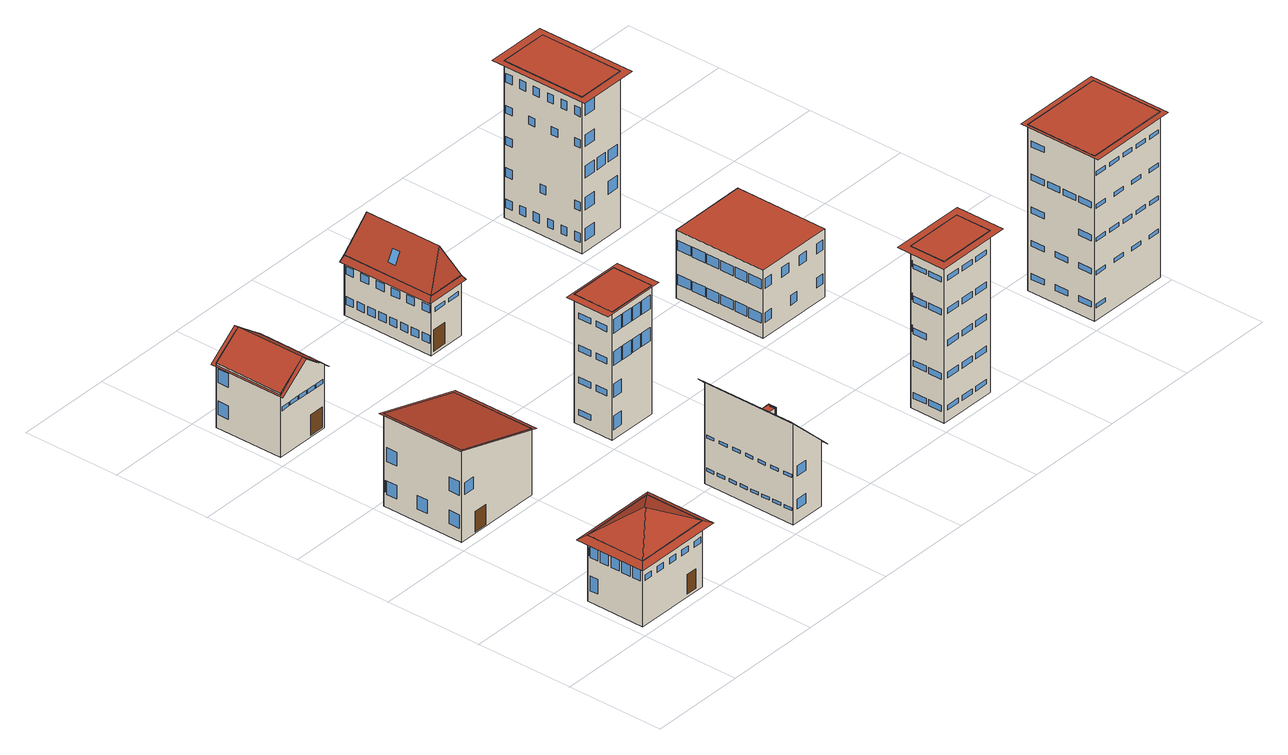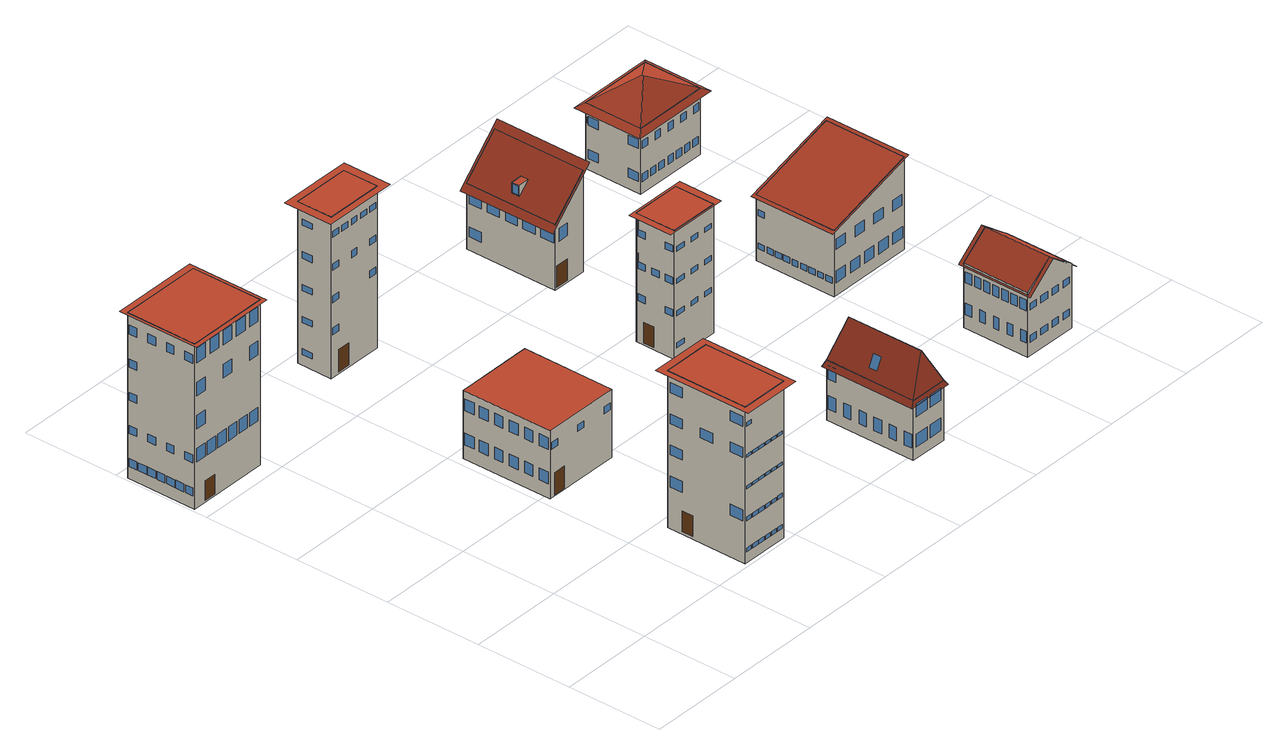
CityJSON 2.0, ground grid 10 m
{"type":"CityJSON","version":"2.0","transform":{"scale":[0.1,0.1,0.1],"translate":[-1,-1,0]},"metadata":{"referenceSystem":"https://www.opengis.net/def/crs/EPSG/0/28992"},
"CityObjects":{
"building1":{"type":"Building","attributes":{"roofType":"Hipped","yearOfConstruction":1963,"function":"Residential","storeysAboveGround":2},"geometry":[{"type":"MultiSurface","lod":"3","boundaries":[[[0,1,2,3]],[[4,5,6,7]],[[7,8,9,4]],[[6,8,7]],[[9,5,4]],[[2,8,6,3],[10,11,12,13],[14,15,16,17],[18,19,20,21],[22,23,24,25],[26,27,28,29],[30,31,32,33]],[[12,11,10,13]],[[16,15,14,17]],[[20,19,18,21]],[[24,23,22,25]],[[28,27,26,29]],[[32,31,30,33]],[[1,9,8,2],[34,35,36,37],[38,39,40,41],[42,43,44,45],[46,47,48,49]],[[36,35,34,37]],[[40,39,38,41]],[[44,43,42,45]],[[48,47,46,49]],[[0,5,9,1],[50,51,52,53],[54,55,56,57],[58,59,60,61],[62,63,64,65],[66,67,68,69],[70,71,72,73],[74,75,76,77],[78,79,80,81],[82,83,84,85],[86,87,88,89],[90,91,92,93],[94,95,96,97]],[[52,51,50,53]],[[56,55,54,57]],[[60,59,58,61]],[[64,63,62,65]],[[68,67,66,69]],[[72,71,70,73]],[[76,75,74,77]],[[80,79,78,81]],[[84,83,82,85]],[[88,87,86,89]],[[92,91,90,93]],[[96,95,94,97]],[[3,6,5,0],[98,99,100,101],[102,103,104,105],[106,107,108,109],[110,111,112,113],[114,115,116,117],[118,119,120,121]],[[100,99,98,101]],[[104,103,102,105]],[[108,107,106,109]],[[112,111,110,113]],[[116,115,114,117]],[[120,119,118,121]],[[122,8,6,123]],[[124,9,8,122]],[[5,9,124,125]],[[6,5,125,123]]],"semantics":{"surfaces":[{"type":"GroundSurface"},{"type":"RoofSurface"},{"type":"WallSurface"},{"type":"Door"},{"type":"Window"}],"values":[0,1,1,1,1,2,3,4,4,4,4,4,2,4,4,4,4,2,4,4,4,4,4,4,4,4,4,4,4,4,2,4,4,4,4,4,4,1,1,1,1]}}]},
"building2":{"type":"Building","attributes":{"roofType":"Shed","yearOfConstruction":2009,"function":"Residential","storeysAboveGround":2},"geometry":[{"type":"MultiSurface","lod":"3","boundaries":[[[126,127,128,129]],[[130,131,132,133]],[[129,128,131,130],[134,135,136,137],[138,139,140,141]],[[136,135,134,137]],[[140,139,138,141]],[[127,132,131,128],[142,143,144,145],[146,147,148,149],[150,151,152,153],[154,155,156,157],[158,159,160,161],[162,163,164,165],[166,167,168,169],[170,171,172,173],[174,175,176,177],[178,179,180,181]],[[144,143,142,145]],[[148,147,146,149]],[[152,151,150,153]],[[156,155,154,157]],[[160,159,158,161]],[[164,163,162,165]],[[168,167,166,169]],[[172,171,170,173]],[[176,175,174,177]],[[180,179,178,181]],[[127,126,133,132],[182,183,184,185],[186,187,188,189],[190,191,192,193],[194,195,196,197],[198,199,200,201],[202,203,204,205],[206,207,208,209],[210,211,212,213],[214,215,216,217]],[[184,183,182,185]],[[188,187,186,189]],[[192,191,190,193]],[[196,195,194,197]],[[200,199,198,201]],[[204,203,202,205]],[[208,207,206,209]],[[212,211,210,213]],[[216,215,214,217]],[[126,129,130,133],[218,219,220,221],[222,223,224,225],[226,227,228,229],[230,231,232,233],[234,235,236,237]],[[220,219,218,221]],[[224,223,222,225]],[[228,227,226,229]],[[232,231,230,233]],[[236,235,234,237]],[[238,239,240,241],[133,132,131,130]]],"semantics":{"surfaces":[{"type":"GroundSurface"},{"type":"RoofSurface"},{"type":"WallSurface"},{"type":"Door"},{"type":"Window"}],"values":[0,1,2,3,4,2,4,4,4,4,4,4,4,4,4,4,2,4,4,4,4,4,4,4,4,4,2,4,4,4,4,4,1]}}]},
"building3":{"type":"Building","attributes":{"roofType":"Gabled","yearOfConstruction":2002,"function":"Residential","storeysAboveGround":2},"geometry":[{"type":"MultiSurface","lod":"3","boundaries":[[[242,243,244,245]],[[246,247,248,249]],[[249,250,251,246]],[[245,244,250,249,248],[252,253,254,255],[256,257,258,259],[260,261,262,263],[264,265,266,267],[268,269,270,271],[272,273,274,275]],[[254,253,252,255]],[[258,257,256,259]],[[262,261,260,263]],[[266,265,264,267]],[[270,269,268,271]],[[274,273,272,275]],[[243,251,250,244],[276,277,278,279],[280,281,282,283],[284,285,286,287],[288,289,290,291],[292,293,294,295],[296,297,298,299],[300,301,302,303],[304,305,306,307],[308,309,310,311],[312,313,314,315],[316,317,318,319],[320,321,322,323]],[[278,277,276,279]],[[282,281,280,283]],[[286,285,284,287]],[[290,289,288,291]],[[294,293,292,295]],[[298,297,296,299]],[[302,301,300,303]],[[306,305,304,307]],[[310,309,308,311]],[[314,313,312,315]],[[318,317,316,319]],[[322,321,320,323]],[[243,242,247,246,251],[324,325,326,327],[328,329,330,331],[332,333,334,335],[336,337,338,339],[340,341,342,343],[344,345,346,347],[348,349,350,351],[352,353,354,355]],[[326,325,324,327]],[[330,329,328,331]],[[334,333,332,335]],[[338,337,336,339]],[[342,341,340,343]],[[346,345,344,347]],[[350,349,348,351]],[[354,353,352,355]],[[242,245,248,247],[356,357,358,359],[360,361,362,363]],[[358,357,356,359]],[[362,361,360,363]],[[364,365,366,367,246,251,250,249]],[[367,368,369,364,249,248,247,246]]],"semantics":{"surfaces":[{"type":"GroundSurface"},{"type":"RoofSurface"},{"type":"WallSurface"},{"type":"Door"},{"type":"Window"}],"values":[0,1,1,2,3,4,4,4,4,4,2,4,4,4,4,4,4,4,4,4,4,4,4,2,4,4,4,4,4,4,4,4,2,4,4,1,1]}}]},
"building4":{"type":"Building","attributes":{"roofType":"Shed","yearOfConstruction":1948,"function":"Residential","storeysAboveGround":2},"children":["building4-1"],"geometry":[{"type":"MultiSurface","lod":"3","boundaries":[[[370,371,372,373]],[[374,375,376,377],[378,379,380,381]],[[373,372,375,374],[382,383,384,385],[386,387,388,389]],[[384,383,382,385]],[[388,387,386,389]],[[371,376,375,372],[390,391,392,393],[394,395,396,397],[398,399,400,401],[402,403,404,405],[406,407,408,409],[410,411,412,413]],[[392,391,390,393]],[[396,395,394,397]],[[400,399,398,401]],[[404,403,402,405]],[[408,407,406,409]],[[412,411,410,413]],[[371,370,377,376],[414,415,416,417],[418,419,420,421]],[[416,415,414,417]],[[420,419,418,421]],[[370,373,374,377],[422,423,424,425],[426,427,428,429],[430,431,432,433],[434,435,436,437],[438,439,440,441],[442,443,444,445],[446,447,448,449],[450,451,452,453],[454,455,456,457],[458,459,460,461],[462,463,464,465],[466,467,468,469],[470,471,472,473],[474,475,476,477],[478,479,480,481]],[[424,423,422,425]],[[428,427,426,429]],[[432,431,430,433]],[[436,435,434,437]],[[440,439,438,441]],[[444,443,442,445]],[[448,447,446,449]],[[452,451,450,453]],[[456,455,454,457]],[[460,459,458,461]],[[464,463,462,465]],[[468,467,466,469]],[[472,471,470,473]],[[476,475,474,477]],[[480,479,478,481]],[[482,483,484,485],[377,376,375,374]]],"semantics":{"surfaces":[{"type":"GroundSurface"},{"type":"RoofSurface"},{"type":"WallSurface"},{"type":"Window"},{"type":"Door"}],"values":[0,1,2,3,3,2,3,3,3,3,3,3,2,4,3,2,3,3,3,3,3,3,3,3,3,3,3,3,3,3,3,1]}}]},
"building4-1":{"type":"BuildingInstallation","parents":["building4"],"geometry":[{"type":"MultiSurface","lod":"3","boundaries":[[[380,486,381]],[[486,487,378,381]],[[379,378,487]],[[380,379,487,486],[488,489,490,491]],[[490,489,488,491]]],"semantics":{"surfaces":[{"type":"WallSurface"},{"type":"RoofSurface"},{"type":"Window"}],"values":[0,1,0,0,2]}}]},
"building5":{"type":"Building","attributes":{"roofType":"Flat","yearOfConstruction":1955,"function":"Industrial","storeysAboveGround":4},"geometry":[{"type":"MultiSurface","lod":"3","boundaries":[[[492,493,494,495]],[[496,497,498,499]],[[494,496,499,495],[500,501,502,503],[504,505,506,507],[508,509,510,511],[512,513,514,515],[516,517,518,519],[520,521,522,523],[524,525,526,527],[528,529,530,531],[532,533,534,535],[536,537,538,539]],[[502,501,500,503]],[[506,505,504,507]],[[510,509,508,511]],[[514,513,512,515]],[[518,517,516,519]],[[522,521,520,523]],[[526,525,524,527]],[[530,529,528,531]],[[534,533,532,535]],[[538,537,536,539]],[[493,497,496,494],[540,541,542,543],[544,545,546,547],[548,549,550,551],[552,553,554,555],[556,557,558,559],[560,561,562,563],[564,565,566,567],[568,569,570,571]],[[542,541,540,543]],[[546,545,544,547]],[[550,549,548,551]],[[554,553,552,555]],[[558,557,556,559]],[[562,561,560,563]],[[566,565,564,567]],[[570,569,568,571]],[[492,498,497,493],[572,573,574,575],[576,577,578,579],[580,581,582,583],[584,585,586,587],[588,589,590,591],[592,593,594,595],[596,597,598,599],[600,601,602,603],[604,605,606,607],[608,609,610,611]],[[574,573,572,575]],[[578,577,576,579]],[[582,581,580,583]],[[586,585,584,587]],[[590,589,588,591]],[[594,593,592,595]],[[598,597,596,599]],[[602,601,600,603]],[[606,605,604,607]],[[610,609,608,611]],[[495,499,498,492],[612,613,614,615],[616,617,618,619],[620,621,622,623],[624,625,626,627],[628,629,630,631],[632,633,634,635],[636,637,638,639]],[[614,613,612,615]],[[618,617,616,619]],[[622,621,620,623]],[[626,625,624,627]],[[630,629,628,631]],[[634,633,632,635]],[[638,637,636,639]],[[640,641,642,643],[498,497,496,499]]],"semantics":{"surfaces":[{"type":"GroundSurface"},{"type":"RoofSurface"},{"type":"WallSurface"},{"type":"Window"},{"type":"Door"}],"values":[0,1,2,3,3,3,3,3,3,3,3,3,3,2,4,3,3,3,3,3,3,3,2,3,3,3,3,3,3,3,3,3,3,2,3,3,3,3,3,3,3,1]}}]},
"building6":{"type":"Building","attributes":{"roofType":"Hipped","yearOfConstruction":1988,"function":"Residential","storeysAboveGround":2},"geometry":[{"type":"MultiSurface","lod":"3","boundaries":[[[644,645,646,647]],[[648,649,650,651],[652,653,654,655]],[[654,653,652,655]],[[651,656,657,648],[658,659,660,661]],[[660,659,658,661]],[[650,656,651]],[[657,649,648]],[[646,656,650,647],[662,663,664,665],[666,667,668,669],[670,671,672,673]],[[664,663,662,665]],[[668,667,666,669]],[[672,671,670,673]],[[645,657,656,646],[674,675,676,677],[678,679,680,681],[682,683,684,685],[686,687,688,689],[690,691,692,693],[694,695,696,697],[698,699,700,701]],[[676,675,674,677]],[[680,679,678,681]],[[684,683,682,685]],[[688,687,686,689]],[[692,691,690,693]],[[696,695,694,697]],[[700,699,698,701]],[[644,649,657,645],[702,703,704,705],[706,707,708,709],[710,711,712,713],[714,715,716,717]],[[704,703,702,705]],[[708,707,706,709]],[[712,711,710,713]],[[716,715,714,717]],[[647,650,649,644],[718,719,720,721],[722,723,724,725],[726,727,728,729],[730,731,732,733],[734,735,736,737],[738,739,740,741],[742,743,744,745],[746,747,748,749],[750,751,752,753],[754,755,756,757],[758,759,760,761],[762,763,764,765],[766,767,768,769],[770,771,772,773]],[[720,719,718,721]],[[724,723,722,725]],[[728,727,726,729]],[[732,731,730,733]],[[736,735,734,737]],[[740,739,738,741]],[[744,743,742,745]],[[748,747,746,749]],[[752,751,750,753]],[[756,755,754,757]],[[760,759,758,761]],[[764,763,762,765]],[[768,767,766,769]],[[772,771,770,773]],[[774,656,650,775]],[[776,657,656,774]],[[649,657,776,777]],[[650,649,777,775]]],"semantics":{"surfaces":[{"type":"GroundSurface"},{"type":"RoofSurface"},{"type":"Window"},{"type":"WallSurface"},{"type":"Door"}],"values":[0,1,2,1,2,1,1,3,4,2,2,3,2,2,2,2,2,2,2,3,2,2,2,2,3,2,2,2,2,2,2,2,2,2,2,2,2,2,2,1,1,1,1]}}]},
"building7":{"type":"Building","attributes":{"roofType":"Flat","yearOfConstruction":2004,"function":"Industrial","storeysAboveGround":5},"geometry":[{"type":"MultiSurface","lod":"3","boundaries":[[[778,779,780,781]],[[782,783,784,785]],[[780,782,785,781],[786,787,788,789],[790,791,792,793],[794,795,796,797],[798,799,800,801],[802,803,804,805],[806,807,808,809],[810,811,812,813],[814,815,816,817],[818,819,820,821],[822,823,824,825],[826,827,828,829],[830,831,832,833],[834,835,836,837],[838,839,840,841],[842,843,844,845]],[[788,787,786,789]],[[792,791,790,793]],[[796,795,794,797]],[[800,799,798,801]],[[804,803,802,805]],[[808,807,806,809]],[[812,811,810,813]],[[816,815,814,817]],[[820,819,818,821]],[[824,823,822,825]],[[828,827,826,829]],[[832,831,830,833]],[[836,835,834,837]],[[840,839,838,841]],[[844,843,842,845]],[[779,783,782,780],[846,847,848,849],[850,851,852,853],[854,855,856,857],[858,859,860,861],[862,863,864,865]],[[848,847,846,849]],[[852,851,850,853]],[[856,855,854,857]],[[860,859,858,861]],[[864,863,862,865]],[[778,784,783,779],[866,867,868,869],[870,871,872,873],[874,875,876,877],[878,879,880,881],[882,883,884,885],[886,887,888,889],[890,891,892,893],[894,895,896,897],[898,899,900,901],[902,903,904,905],[906,907,908,909],[910,911,912,913]],[[868,867,866,869]],[[872,871,870,873]],[[876,875,874,877]],[[880,879,878,881]],[[884,883,882,885]],[[888,887,886,889]],[[892,891,890,893]],[[896,895,894,897]],[[900,899,898,901]],[[904,903,902,905]],[[908,907,906,909]],[[912,911,910,913]],[[781,785,784,778],[914,915,916,917],[918,919,920,921],[922,923,924,925],[926,927,928,929],[930,931,932,933],[934,935,936,937],[938,939,940,941],[942,943,944,945],[946,947,948,949]],[[916,915,914,917]],[[920,919,918,921]],[[924,923,922,925]],[[928,927,926,929]],[[932,931,930,933]],[[936,935,934,937]],[[940,939,938,941]],[[944,943,942,945]],[[948,947,946,949]],[[950,951,952,953],[784,783,782,785]]],"semantics":{"surfaces":[{"type":"GroundSurface"},{"type":"RoofSurface"},{"type":"WallSurface"},{"type":"Window"},{"type":"Door"}],"values":[0,1,2,3,3,3,3,3,3,3,3,3,3,3,3,3,3,3,2,3,3,3,3,3,2,4,3,3,3,3,3,3,3,3,3,3,3,2,3,3,3,3,3,3,3,3,3,1]}}]},
"building8":{"type":"Building","attributes":{"roofType":"Flat","yearOfConstruction":1948,"function":"Residential","storeysAboveGround":2},"geometry":[{"type":"MultiSurface","lod":"3","boundaries":[[[954,955,956,957]],[[958,959,960,961]],[[956,958,961,957],[962,963,964,965],[966,967,968,969],[970,971,972,973],[974,975,976,977],[978,979,980,981],[982,983,984,985],[986,987,988,989]],[[964,963,962,965]],[[968,967,966,969]],[[972,971,970,973]],[[976,975,974,977]],[[980,979,978,981]],[[984,983,982,985]],[[988,987,986,989]],[[955,959,958,956],[990,991,992,993],[994,995,996,997],[998,999,1000,1001],[1002,1003,1004,1005],[1006,1007,1008,1009],[1010,1011,1012,1013],[1014,1015,1016,1017],[1018,1019,1020,1021],[1022,1023,1024,1025],[1026,1027,1028,1029],[1030,1031,1032,1033],[1034,1035,1036,1037]],[[992,991,990,993]],[[996,995,994,997]],[[1000,999,998,1001]],[[1004,1003,1002,1005]],[[1008,1007,1006,1009]],[[1012,1011,1010,1013]],[[1016,1015,1014,1017]],[[1020,1019,1018,1021]],[[1024,1023,1022,1025]],[[1028,1027,1026,1029]],[[1032,1031,1030,1033]],[[1036,1035,1034,1037]],[[954,960,959,955],[1038,1039,1040,1041],[1042,1043,1044,1045],[1046,1047,1048,1049],[1050,1051,1052,1053]],[[1040,1039,1038,1041]],[[1044,1043,1042,1045]],[[1048,1047,1046,1049]],[[1052,1051,1050,1053]],[[957,961,960,954],[1054,1055,1056,1057],[1058,1059,1060,1061],[1062,1063,1064,1065],[1066,1067,1068,1069],[1070,1071,1072,1073],[1074,1075,1076,1077],[1078,1079,1080,1081],[1082,1083,1084,1085],[1086,1087,1088,1089],[1090,1091,1092,1093],[1094,1095,1096,1097],[1098,1099,1100,1101]],[[1056,1055,1054,1057]],[[1060,1059,1058,1061]],[[1064,1063,1062,1065]],[[1068,1067,1066,1069]],[[1072,1071,1070,1073]],[[1076,1075,1074,1077]],[[1080,1079,1078,1081]],[[1084,1083,1082,1085]],[[1088,1087,1086,1089]],[[1092,1091,1090,1093]],[[1096,1095,1094,1097]],[[1100,1099,1098,1101]]],"semantics":{"surfaces":[{"type":"GroundSurface"},{"type":"RoofSurface"},{"type":"WallSurface"},{"type":"Window"},{"type":"Door"}],"values":[0,1,2,3,3,3,3,3,3,3,2,3,3,3,3,3,3,3,3,3,3,3,3,2,4,3,3,3,2,3,3,3,3,3,3,3,3,3,3,3,3]}}]},
"building9":{"type":"Building","attributes":{"roofType":"Flat","yearOfConstruction":1962,"function":"Residential","storeysAboveGround":5},"geometry":[{"type":"MultiSurface","lod":"3","boundaries":[[[1102,1103,1104,1105]],[[1106,1107,1108,1109]],[[1104,1106,1109,1105],[1110,1111,1112,1113],[1114,1115,1116,1117],[1118,1119,1120,1121],[1122,1123,1124,1125],[1126,1127,1128,1129],[1130,1131,1132,1133],[1134,1135,1136,1137],[1138,1139,1140,1141]],[[1112,1111,1110,1113]],[[1116,1115,1114,1117]],[[1120,1119,1118,1121]],[[1124,1123,1122,1125]],[[1128,1127,1126,1129]],[[1132,1131,1130,1133]],[[1136,1135,1134,1137]],[[1140,1139,1138,1141]],[[1103,1107,1106,1104],[1142,1143,1144,1145],[1146,1147,1148,1149],[1150,1151,1152,1153],[1154,1155,1156,1157],[1158,1159,1160,1161],[1162,1163,1164,1165],[1166,1167,1168,1169],[1170,1171,1172,1173],[1174,1175,1176,1177]],[[1144,1143,1142,1145]],[[1148,1147,1146,1149]],[[1152,1151,1150,1153]],[[1156,1155,1154,1157]],[[1160,1159,1158,1161]],[[1164,1163,1162,1165]],[[1168,1167,1166,1169]],[[1172,1171,1170,1173]],[[1176,1175,1174,1177]],[[1102,1108,1107,1103],[1178,1179,1180,1181],[1182,1183,1184,1185],[1186,1187,1188,1189],[1190,1191,1192,1193],[1194,1195,1196,1197],[1198,1199,1200,1201],[1202,1203,1204,1205],[1206,1207,1208,1209],[1210,1211,1212,1213],[1214,1215,1216,1217],[1218,1219,1220,1221],[1222,1223,1224,1225],[1226,1227,1228,1229],[1230,1231,1232,1233],[1234,1235,1236,1237],[1238,1239,1240,1241],[1242,1243,1244,1245],[1246,1247,1248,1249],[1250,1251,1252,1253],[1254,1255,1256,1257],[1258,1259,1260,1261],[1262,1263,1264,1265],[1266,1267,1268,1269],[1270,1271,1272,1273],[1274,1275,1276,1277]],[[1180,1179,1178,1181]],[[1184,1183,1182,1185]],[[1188,1187,1186,1189]],[[1192,1191,1190,1193]],[[1196,1195,1194,1197]],[[1200,1199,1198,1201]],[[1204,1203,1202,1205]],[[1208,1207,1206,1209]],[[1212,1211,1210,1213]],[[1216,1215,1214,1217]],[[1220,1219,1218,1221]],[[1224,1223,1222,1225]],[[1228,1227,1226,1229]],[[1232,1231,1230,1233]],[[1236,1235,1234,1237]],[[1240,1239,1238,1241]],[[1244,1243,1242,1245]],[[1248,1247,1246,1249]],[[1252,1251,1250,1253]],[[1256,1255,1254,1257]],[[1260,1259,1258,1261]],[[1264,1263,1262,1265]],[[1268,1267,1266,1269]],[[1272,1271,1270,1273]],[[1276,1275,1274,1277]],[[1105,1109,1108,1102],[1278,1279,1280,1281],[1282,1283,1284,1285],[1286,1287,1288,1289],[1290,1291,1292,1293],[1294,1295,1296,1297],[1298,1299,1300,1301],[1302,1303,1304,1305],[1306,1307,1308,1309],[1310,1311,1312,1313],[1314,1315,1316,1317],[1318,1319,1320,1321],[1322,1323,1324,1325],[1326,1327,1328,1329],[1330,1331,1332,1333],[1334,1335,1336,1337],[1338,1339,1340,1341],[1342,1343,1344,1345],[1346,1347,1348,1349],[1350,1351,1352,1353],[1354,1355,1356,1357]],[[1280,1279,1278,1281]],[[1284,1283,1282,1285]],[[1288,1287,1286,1289]],[[1292,1291,1290,1293]],[[1296,1295,1294,1297]],[[1300,1299,1298,1301]],[[1304,1303,1302,1305]],[[1308,1307,1306,1309]],[[1312,1311,1310,1313]],[[1316,1315,1314,1317]],[[1320,1319,1318,1321]],[[1324,1323,1322,1325]],[[1328,1327,1326,1329]],[[1332,1331,1330,1333]],[[1336,1335,1334,1337]],[[1340,1339,1338,1341]],[[1344,1343,1342,1345]],[[1348,1347,1346,1349]],[[1352,1351,1350,1353]],[[1356,1355,1354,1357]],[[1358,1359,1360,1361],[1108,1107,1106,1109]]],"semantics":{"surfaces":[{"type":"GroundSurface"},{"type":"RoofSurface"},{"type":"WallSurface"},{"type":"Window"},{"type":"Door"}],"values":[0,1,2,3,3,3,3,3,3,3,3,2,4,3,3,3,3,3,3,3,3,2,3,3,3,3,3,3,3,3,3,3,3,3,3,3,3,3,3,3,3,3,3,3,3,3,3,2,3,3,3,3,3,3,3,3,3,3,3,3,3,3,3,3,3,3,3,3,1]}}]},
"building10":{"type":"Building","attributes":{"roofType":"Flat","yearOfConstruction":1996,"function":"Residential","storeysAboveGround":5},"geometry":[{"type":"MultiSurface","lod":"3","boundaries":[[[1362,1363,1364,1365]],[[1366,1367,1368,1369]],[[1364,1366,1369,1365],[1370,1371,1372,1373],[1374,1375,1376,1377],[1378,1379,1380,1381],[1382,1383,1384,1385],[1386,1387,1388,1389],[1390,1391,1392,1393],[1394,1395,1396,1397],[1398,1399,1400,1401],[1402,1403,1404,1405],[1406,1407,1408,1409],[1410,1411,1412,1413],[1414,1415,1416,1417],[1418,1419,1420,1421],[1422,1423,1424,1425],[1426,1427,1428,1429],[1430,1431,1432,1433],[1434,1435,1436,1437],[1438,1439,1440,1441],[1442,1443,1444,1445]],[[1372,1371,1370,1373]],[[1376,1375,1374,1377]],[[1380,1379,1378,1381]],[[1384,1383,1382,1385]],[[1388,1387,1386,1389]],[[1392,1391,1390,1393]],[[1396,1395,1394,1397]],[[1400,1399,1398,1401]],[[1404,1403,1402,1405]],[[1408,1407,1406,1409]],[[1412,1411,1410,1413]],[[1416,1415,1414,1417]],[[1420,1419,1418,1421]],[[1424,1423,1422,1425]],[[1428,1427,1426,1429]],[[1432,1431,1430,1433]],[[1436,1435,1434,1437]],[[1440,1439,1438,1441]],[[1444,1443,1442,1445]],[[1363,1367,1366,1364],[1446,1447,1448,1449],[1450,1451,1452,1453],[1454,1455,1456,1457],[1458,1459,1460,1461],[1462,1463,1464,1465],[1466,1467,1468,1469],[1470,1471,1472,1473],[1474,1475,1476,1477],[1478,1479,1480,1481],[1482,1483,1484,1485],[1486,1487,1488,1489],[1490,1491,1492,1493],[1494,1495,1496,1497],[1498,1499,1500,1501],[1502,1503,1504,1505],[1506,1507,1508,1509],[1510,1511,1512,1513]],[[1448,1447,1446,1449]],[[1452,1451,1450,1453]],[[1456,1455,1454,1457]],[[1460,1459,1458,1461]],[[1464,1463,1462,1465]],[[1468,1467,1466,1469]],[[1472,1471,1470,1473]],[[1476,1475,1474,1477]],[[1480,1479,1478,1481]],[[1484,1483,1482,1485]],[[1488,1487,1486,1489]],[[1492,1491,1490,1493]],[[1496,1495,1494,1497]],[[1500,1499,1498,1501]],[[1504,1503,1502,1505]],[[1508,1507,1506,1509]],[[1512,1511,1510,1513]],[[1362,1368,1367,1363],[1514,1515,1516,1517],[1518,1519,1520,1521],[1522,1523,1524,1525],[1526,1527,1528,1529],[1530,1531,1532,1533],[1534,1535,1536,1537],[1538,1539,1540,1541],[1542,1543,1544,1545],[1546,1547,1548,1549],[1550,1551,1552,1553],[1554,1555,1556,1557],[1558,1559,1560,1561],[1562,1563,1564,1565],[1566,1567,1568,1569],[1570,1571,1572,1573],[1574,1575,1576,1577]],[[1516,1515,1514,1517]],[[1520,1519,1518,1521]],[[1524,1523,1522,1525]],[[1528,1527,1526,1529]],[[1532,1531,1530,1533]],[[1536,1535,1534,1537]],[[1540,1539,1538,1541]],[[1544,1543,1542,1545]],[[1548,1547,1546,1549]],[[1552,1551,1550,1553]],[[1556,1555,1554,1557]],[[1560,1559,1558,1561]],[[1564,1563,1562,1565]],[[1568,1567,1566,1569]],[[1572,1571,1570,1573]],[[1576,1575,1574,1577]],[[1365,1369,1368,1362],[1578,1579,1580,1581],[1582,1583,1584,1585],[1586,1587,1588,1589],[1590,1591,1592,1593],[1594,1595,1596,1597],[1598,1599,1600,1601],[1602,1603,1604,1605],[1606,1607,1608,1609],[1610,1611,1612,1613],[1614,1615,1616,1617],[1618,1619,1620,1621],[1622,1623,1624,1625],[1626,1627,1628,1629]],[[1580,1579,1578,1581]],[[1584,1583,1582,1585]],[[1588,1587,1586,1589]],[[1592,1591,1590,1593]],[[1596,1595,1594,1597]],[[1600,1599,1598,1601]],[[1604,1603,1602,1605]],[[1608,1607,1606,1609]],[[1612,1611,1610,1613]],[[1616,1615,1614,1617]],[[1620,1619,1618,1621]],[[1624,1623,1622,1625]],[[1628,1627,1626,1629]],[[1630,1631,1632,1633],[1368,1367,1366,1369]]],"semantics":{"surfaces":[{"type":"GroundSurface"},{"type":"RoofSurface"},{"type":"WallSurface"},{"type":"Window"},{"type":"Door"}],"values":[0,1,2,3,3,3,3,3,3,3,3,3,3,3,3,3,3,3,3,3,3,3,2,3,3,3,3,3,3,3,3,3,3,3,3,3,3,3,3,3,2,4,3,3,3,3,3,3,3,3,3,3,3,3,3,3,3,2,3,3,3,3,3,3,3,3,3,3,3,3,3,1]}}]}
},
"vertices":[
[10,71,0],[89,71,0],[89,10,0],[10,10,0],[50,41,89],[10,71,68],[10,10,68],[50,40,89],[89,10,68],[89,71,68],[69,10,23],[80,10,23],[80,10,3],[69,10,3],[13,10,52],[21,10,52],[21,10,46],[13,10,46],[29,10,52],[37,10,52],[37,10,46],[29,10,46],[46,10,52],[54,10,52],[54,10,46],[46,10,46],[62,10,52],[70,10,52],[70,10,46],[62,10,46],[78,10,52],[87,10,52],[87,10,46],[78,10,46],[89,13,21],[89,24,21],[89,24,12],[89,13,12],[89,57,21],[89,68,21],[89,68,12],[89,57,12],[89,13,55],[89,24,55],[89,24,46],[89,13,46],[89,57,55],[89,68,55],[89,68,46],[89,57,46],[87,71,20],[80,71,20],[80,71,12],[87,71,12],[76,71,20],[69,71,20],[69,71,12],[76,71,12],[65,71,20],[58,71,20],[58,71,12],[65,71,12],[53,71,20],[46,71,20],[46,71,12],[53,71,12],[42,71,20],[35,71,20],[35,71,12],[42,71,12],[31,71,20],[24,71,20],[24,71,12],[31,71,12],[20,71,20],[13,71,20],[13,71,12],[20,71,12],[87,71,54],[80,71,54],[80,71,46],[87,71,46],[70,71,54],[63,71,54],[63,71,46],[70,71,46],[53,71,54],[46,71,54],[46,71,46],[53,71,46],[36,71,54],[29,71,54],[29,71,46],[36,71,46],[19,71,54],[12,71,54],[12,71,46],[19,71,46],[10,68,27],[10,60,27],[10,60,12],[10,68,12],[10,68,60],[10,60,60],[10,60,46],[10,68,46],[10,57,60],[10,48,60],[10,48,46],[10,57,46],[10,45,60],[10,36,60],[10,36,46],[10,45,46],[10,33,60],[10,24,60],[10,24,46],[10,33,46],[10,21,60],[10,13,60],[10,13,46],[10,21,46],[97,4,64],[3,4,64],[97,77,64],[3,77,64],
[10,296,0],[103,296,0],[103,210,0],[10,210,0],[10,210,95],[103,210,68],[103,296,68],[10,296,95],[28,210,22],[42,210,22],[42,210,1],[28,210,1],[14,210,59],[25,210,59],[25,210,47],[14,210,47],[103,212,19],[103,219,19],[103,219,13],[103,212,13],[103,222,19],[103,229,19],[103,229,13],[103,222,13],[103,231,19],[103,238,19],[103,238,13],[103,231,13],[103,240,19],[103,247,19],[103,247,13],[103,240,13],[103,250,19],[103,256,19],[103,256,13],[103,250,13],[103,259,19],[103,266,19],[103,266,13],[103,259,13],[103,268,19],[103,275,19],[103,275,13],[103,268,13],[103,278,19],[103,284,19],[103,284,13],[103,278,13],[103,287,19],[103,294,19],[103,294,13],[103,287,13],[103,212,53],[103,219,53],[103,219,47],[103,212,47],[100,296,25],[88,296,25],[88,296,13],[100,296,13],[81,296,25],[69,296,25],[69,296,13],[81,296,13],[62,296,25],[50,296,25],[50,296,13],[62,296,13],[44,296,25],[31,296,25],[31,296,13],[44,296,13],[25,296,25],[12,296,25],[12,296,13],[25,296,13],[100,296,58],[88,296,58],[88,296,47],[100,296,47],[75,296,58],[63,296,58],[63,296,47],[75,296,47],[50,296,58],[38,296,58],[38,296,47],[50,296,47],[25,296,58],[13,296,58],[13,296,47],[25,296,47],[10,293,27],[10,282,27],[10,282,13],[10,293,13],[10,259,27],[10,248,27],[10,248,13],[10,259,13],[10,224,27],[10,213,27],[10,213,13],[10,224,13],[10,293,61],[10,282,61],[10,282,47],[10,293,47],[10,224,61],[10,213,61],[10,213,47],[10,224,47],[107,208,67],[107,298,67],[6,298,96],[6,208,96],
[10,481,0],[68,481,0],[68,410,0],[10,410,0],[39,481,88],[10,481,66],[10,410,66],[39,410,88],[68,410,66],[68,481,66],[50,410,23],[65,410,23],[65,410,2],[50,410,2],[12,410,51],[21,410,51],[21,410,47],[12,410,47],[23,410,51],[33,410,51],[33,410,47],[23,410,47],[35,410,51],[44,410,51],[44,410,47],[35,410,47],[46,410,51],[55,410,51],[55,410,47],[46,410,47],[57,410,51],[66,410,51],[66,410,47],[57,410,47],[68,412,26],[68,419,26],[68,419,14],[68,412,14],[68,428,26],[68,434,26],[68,434,14],[68,428,14],[68,443,26],[68,449,26],[68,449,14],[68,443,14],[68,458,26],[68,464,26],[68,464,14],[68,458,14],[68,473,26],[68,479,26],[68,479,14],[68,473,14],[68,412,58],[68,419,58],[68,419,47],[68,412,47],[68,422,58],[68,429,58],[68,429,47],[68,422,47],[68,432,58],[68,439,58],[68,439,47],[68,432,47],[68,442,58],[68,449,58],[68,449,47],[68,442,47],[68,452,58],[68,459,58],[68,459,47],[68,452,47],[68,462,58],[68,469,58],[68,469,47],[68,462,47],[68,472,58],[68,479,58],[68,479,47],[68,472,47],[65,481,21],[57,481,21],[57,481,14],[65,481,14],[51,481,21],[42,481,21],[42,481,14],[51,481,14],[36,481,21],[28,481,21],[28,481,14],[36,481,14],[21,481,21],[13,481,21],[13,481,14],[21,481,14],[65,481,54],[57,481,54],[57,481,47],[65,481,47],[51,481,54],[42,481,54],[42,481,47],[51,481,47],[36,481,54],[28,481,54],[28,481,47],[36,481,47],[21,481,54],[13,481,54],[13,481,47],[21,481,47],[10,479,28],[10,468,28],[10,468,14],[10,479,14],[10,479,61],[10,468,61],[10,468,47],[10,479,47],[39,406,88],[70,406,64],[70,485,64],[39,485,88],[8,485,64],[8,406,64],
[210,108,0],[247,108,0],[247,10,0],[210,10,0],[210,10,104],[247,10,68],[247,108,68],[210,108,104],[229,63,85],[241,63,74],[241,55,74],[229,55,85],[215,10,24],[226,10,24],[226,10,14],[215,10,14],[215,10,58],[226,10,58],[226,10,48],[215,10,48],[247,13,24],[247,26,24],[247,26,14],[247,13,14],[247,13,58],[247,26,58],[247,26,48],[247,13,48],[247,33,58],[247,46,58],[247,46,48],[247,33,48],[247,53,58],[247,66,58],[247,66,48],[247,53,48],[247,72,58],[247,86,58],[247,86,48],[247,72,48],[247,92,58],[247,106,58],[247,106,48],[247,92,48],[245,108,24],[231,108,24],[231,108,2],[245,108,2],[242,108,61],[231,108,61],[231,108,48],[242,108,48],[210,106,17],[210,98,17],[210,98,14],[210,106,14],[210,94,17],[210,86,17],[210,86,14],[210,94,14],[210,81,17],[210,73,17],[210,73,14],[210,81,14],[210,69,17],[210,61,17],[210,61,14],[210,69,14],[210,57,17],[210,49,17],[210,49,14],[210,57,14],[210,45,17],[210,37,17],[210,37,14],[210,45,14],[210,33,17],[210,24,17],[210,24,14],[210,33,14],[210,20,17],[210,12,17],[210,12,14],[210,20,14],[210,106,51],[210,98,51],[210,98,48],[210,106,48],[210,92,51],[210,83,51],[210,83,48],[210,92,48],[210,77,51],[210,69,51],[210,69,48],[210,77,48],[210,63,51],[210,55,51],[210,55,48],[210,63,48],[210,49,51],[210,41,51],[210,41,48],[210,49,48],[210,35,51],[210,27,51],[210,27,48],[210,35,48],[210,21,51],[210,12,51],[210,12,48],[210,21,48],[253,8,62],[253,110,62],[204,110,110],[204,8,110],
[241,55,85],[241,63,85],[241,62,84],[241,62,75],[241,56,75],[241,56,84],
[210,252,0],[262,252,0],[262,210,0],[210,210,0],[262,210,132],[262,252,132],[210,252,132],[210,210,132],[212,210,24],[222,210,24],[222,210,10],[212,210,10],[212,210,57],[222,210,57],[222,210,43],[212,210,43],[212,210,90],[222,210,90],[222,210,76],[212,210,76],[224,210,90],[235,210,90],[235,210,76],[224,210,76],[237,210,90],[247,210,90],[247,210,76],[237,210,76],[249,210,90],[260,210,90],[260,210,76],[249,210,76],[212,210,123],[222,210,123],[222,210,109],[212,210,109],[224,210,123],[235,210,123],[235,210,109],[224,210,109],[237,210,123],[247,210,123],[247,210,109],[237,210,109],[249,210,123],[260,210,123],[260,210,109],[249,210,109],[262,218,23],[262,229,23],[262,229,2],[262,218,2],[262,212,50],[262,220,50],[262,220,43],[262,212,43],[262,242,50],[262,250,50],[262,250,43],[262,242,43],[262,212,83],[262,220,83],[262,220,76],[262,212,76],[262,227,83],[262,235,83],[262,235,76],[262,227,76],[262,242,83],[262,250,83],[262,250,76],[262,242,76],[262,212,116],[262,220,116],[262,220,109],[262,212,109],[262,242,116],[262,250,116],[262,250,109],[262,242,109],[259,252,15],[249,252,15],[249,252,10],[259,252,10],[259,252,48],[249,252,48],[249,252,43],[259,252,43],[240,252,48],[231,252,48],[231,252,43],[240,252,43],[222,252,48],[213,252,48],[213,252,43],[222,252,43],[259,252,81],[249,252,81],[249,252,76],[259,252,76],[240,252,81],[231,252,81],[231,252,76],[240,252,76],[222,252,81],[213,252,81],[213,252,76],[222,252,76],[259,252,114],[249,252,114],[249,252,109],[259,252,109],[240,252,114],[231,252,114],[231,252,109],[240,252,109],[222,252,114],[213,252,114],[213,252,109],[222,252,109],[210,247,16],[210,234,16],[210,234,10],[210,247,10],[210,247,49],[210,234,49],[210,234,43],[210,247,43],[210,228,49],[210,216,49],[210,216,43],[210,228,43],[210,247,82],[210,234,82],[210,234,76],[210,247,76],[210,228,82],[210,216,82],[210,216,76],[210,228,76],[210,247,115],[210,234,115],[210,234,109],[210,247,109],[210,228,115],[210,216,115],[210,216,109],[210,228,109],[269,208,132],[269,254,132],[202,254,132],[202,208,132],
[210,506,0],[250,506,0],[250,410,0],[210,410,0],[230,498,99],[210,506,62],[210,410,62],[230,418,99],[221,454,82],[215,454,71],[215,462,71],[221,462,82],[250,410,62],[250,506,62],[240,462,82],[246,462,71],[246,454,71],[240,454,82],[213,410,25],[228,410,25],[228,410,3],[213,410,3],[215,410,47],[228,410,47],[228,410,43],[215,410,43],[233,410,47],[246,410,47],[246,410,43],[233,410,43],[250,412,26],[250,420,26],[250,420,12],[250,412,12],[250,429,26],[250,437,26],[250,437,12],[250,429,12],[250,446,26],[250,454,26],[250,454,12],[250,446,12],[250,462,26],[250,471,26],[250,471,12],[250,462,12],[250,479,26],[250,487,26],[250,487,12],[250,479,12],[250,496,26],[250,504,26],[250,504,12],[250,496,12],[250,412,57],[250,420,57],[250,420,43],[250,412,43],[246,506,25],[232,506,25],[232,506,12],[246,506,12],[228,506,25],[214,506,25],[214,506,12],[228,506,12],[246,506,56],[232,506,56],[232,506,43],[246,506,43],[228,506,56],[214,506,56],[214,506,43],[228,506,43],[210,504,20],[210,496,20],[210,496,12],[210,504,12],[210,492,20],[210,484,20],[210,484,12],[210,492,12],[210,480,20],[210,472,20],[210,472,12],[210,480,12],[210,468,20],[210,460,20],[210,460,12],[210,468,12],[210,456,20],[210,448,20],[210,448,12],[210,456,12],[210,444,20],[210,436,20],[210,436,12],[210,444,12],[210,432,20],[210,424,20],[210,424,12],[210,432,12],[210,420,20],[210,412,20],[210,412,12],[210,420,12],[210,504,51],[210,496,51],[210,496,43],[210,504,43],[210,488,51],[210,479,51],[210,479,43],[210,488,43],[210,471,51],[210,462,51],[210,462,43],[210,471,43],[210,454,51],[210,445,51],[210,445,43],[210,454,43],[210,437,51],[210,429,51],[210,429,43],[210,437,43],[210,420,51],[210,412,51],[210,412,43],[210,420,43],[254,408,56],[206,408,56],[254,508,56],[206,508,56],
[410,47,0],[471,47,0],[471,10,0],[410,10,0],[471,10,166],[471,47,166],[410,47,166],[410,10,166],[415,10,16],[429,10,16],[429,10,11],[415,10,11],[434,10,16],[447,10,16],[447,10,11],[434,10,11],[452,10,16],[466,10,16],[466,10,11],[452,10,11],[415,10,50],[429,10,50],[429,10,44],[415,10,44],[434,10,50],[447,10,50],[447,10,44],[434,10,44],[452,10,50],[466,10,50],[466,10,44],[452,10,44],[415,10,83],[429,10,83],[429,10,77],[415,10,77],[434,10,83],[447,10,83],[447,10,77],[434,10,77],[452,10,83],[466,10,83],[466,10,77],[452,10,77],[415,10,116],[429,10,116],[429,10,110],[415,10,110],[434,10,116],[447,10,116],[447,10,110],[434,10,110],[452,10,116],[466,10,116],[466,10,110],[452,10,110],[415,10,149],[429,10,149],[429,10,144],[415,10,144],[434,10,149],[447,10,149],[447,10,144],[434,10,144],[452,10,149],[466,10,149],[466,10,144],[452,10,144],[471,15,17],[471,26,17],[471,26,11],[471,15,11],[471,15,50],[471,26,50],[471,26,44],[471,15,44],[471,15,83],[471,26,83],[471,26,77],[471,15,77],[471,15,117],[471,26,117],[471,26,110],[471,15,110],[471,15,150],[471,26,150],[471,26,144],[471,15,144],[461,47,25],[448,47,25],[448,47,2],[461,47,2],[469,47,51],[461,47,51],[461,47,44],[469,47,44],[469,47,84],[461,47,84],[461,47,77],[469,47,77],[420,47,84],[412,47,84],[412,47,77],[420,47,77],[469,47,117],[461,47,117],[461,47,110],[469,47,110],[444,47,117],[437,47,117],[437,47,110],[444,47,110],[420,47,117],[412,47,117],[412,47,110],[420,47,110],[469,47,150],[461,47,150],[461,47,144],[469,47,144],[457,47,150],[449,47,150],[449,47,144],[457,47,144],[444,47,150],[437,47,150],[437,47,144],[444,47,144],[432,47,150],[424,47,150],[424,47,144],[432,47,144],[420,47,150],[412,47,150],[412,47,144],[420,47,144],[410,44,17],[410,30,17],[410,30,11],[410,44,11],[410,27,17],[410,13,17],[410,13,11],[410,27,11],[410,44,50],[410,30,50],[410,30,44],[410,44,44],[410,27,50],[410,13,50],[410,13,44],[410,27,44],[410,44,83],[410,30,83],[410,30,77],[410,44,77],[410,44,116],[410,30,116],[410,30,110],[410,44,110],[410,27,116],[410,13,116],[410,13,110],[410,27,110],[410,44,149],[410,30,149],[410,30,144],[410,44,144],[410,27,149],[410,13,149],[410,13,144],[410,27,144],[480,3,166],[480,54,166],[401,54,166],[401,3,166],
[410,306,0],[492,306,0],[492,210,0],[410,210,0],[492,210,70],[492,306,70],[410,306,70],[410,210,70],[413,210,25],[421,210,25],[421,210,15],[413,210,15],[447,210,25],[455,210,25],[455,210,15],[447,210,15],[481,210,25],[489,210,25],[489,210,15],[481,210,15],[413,210,60],[421,210,60],[421,210,50],[413,210,50],[435,210,60],[444,210,60],[444,210,50],[435,210,50],[458,210,60],[467,210,60],[467,210,50],[458,210,50],[481,210,60],[489,210,60],[489,210,50],[481,210,50],[492,212,27],[492,222,27],[492,222,15],[492,212,15],[492,228,27],[492,238,27],[492,238,15],[492,228,15],[492,245,27],[492,254,27],[492,254,15],[492,245,15],[492,261,27],[492,271,27],[492,271,15],[492,261,15],[492,278,27],[492,287,27],[492,287,15],[492,278,15],[492,294,27],[492,304,27],[492,304,15],[492,294,15],[492,212,62],[492,222,62],[492,222,50],[492,212,50],[492,228,62],[492,238,62],[492,238,50],[492,228,50],[492,245,62],[492,254,62],[492,254,50],[492,245,50],[492,261,62],[492,271,62],[492,271,50],[492,261,50],[492,278,62],[492,287,62],[492,287,50],[492,278,50],[492,294,62],[492,304,62],[492,304,50],[492,294,50],[486,306,24],[473,306,24],[473,306,1],[486,306,1],[490,306,57],[482,306,57],[482,306,50],[490,306,50],[455,306,57],[447,306,57],[447,306,50],[455,306,50],[420,306,57],[412,306,57],[412,306,50],[420,306,50],[410,304,25],[410,290,25],[410,290,15],[410,304,15],[410,288,25],[410,274,25],[410,274,15],[410,288,15],[410,272,25],[410,259,25],[410,259,15],[410,272,15],[410,257,25],[410,243,25],[410,243,15],[410,257,15],[410,241,25],[410,228,25],[410,228,15],[410,241,15],[410,226,25],[410,212,25],[410,212,15],[410,226,15],[410,304,60],[410,290,60],[410,290,50],[410,304,50],[410,288,60],[410,274,60],[410,274,50],[410,288,50],[410,272,60],[410,259,60],[410,259,50],[410,272,50],[410,257,60],[410,243,60],[410,243,50],[410,257,50],[410,241,60],[410,228,60],[410,228,50],[410,241,50],[410,226,60],[410,212,60],[410,212,50],[410,226,50],
[410,496,0],[461,496,0],[461,410,0],[410,410,0],[461,410,161],[461,496,161],[410,496,161],[410,410,161],[414,410,24],[426,410,24],[426,410,11],[414,410,11],[414,410,56],[426,410,56],[426,410,43],[414,410,43],[445,410,56],[457,410,56],[457,410,43],[445,410,43],[414,410,88],[426,410,88],[426,410,76],[414,410,76],[430,410,88],[441,410,88],[441,410,76],[430,410,76],[445,410,88],[457,410,88],[457,410,76],[445,410,76],[414,410,120],[426,410,120],[426,410,108],[414,410,108],[414,410,153],[426,410,153],[426,410,140],[414,410,140],[461,426,24],[461,438,24],[461,438,3],[461,426,3],[461,413,54],[461,426,54],[461,426,43],[461,413,43],[461,479,54],[461,493,54],[461,493,43],[461,479,43],[461,413,86],[461,426,86],[461,426,76],[461,413,76],[461,413,118],[461,426,118],[461,426,108],[461,413,108],[461,446,118],[461,460,118],[461,460,108],[461,446,108],[461,479,118],[461,493,118],[461,493,108],[461,479,108],[461,413,150],[461,426,150],[461,426,140],[461,413,140],[461,479,150],[461,493,150],[461,493,140],[461,479,140],[459,496,15],[453,496,15],[453,496,11],[459,496,11],[451,496,15],[444,496,15],[444,496,11],[451,496,11],[443,496,15],[436,496,15],[436,496,11],[443,496,11],[434,496,15],[428,496,15],[428,496,11],[434,496,11],[426,496,15],[420,496,15],[420,496,11],[426,496,11],[418,496,15],[412,496,15],[412,496,11],[418,496,11],[459,496,47],[453,496,47],[453,496,43],[459,496,43],[451,496,47],[444,496,47],[444,496,43],[451,496,43],[443,496,47],[436,496,47],[436,496,43],[443,496,43],[434,496,47],[428,496,47],[428,496,43],[434,496,43],[426,496,47],[420,496,47],[420,496,43],[426,496,43],[418,496,47],[412,496,47],[412,496,43],[418,496,43],[459,496,79],[453,496,79],[453,496,76],[459,496,76],[451,496,79],[444,496,79],[444,496,76],[451,496,76],[443,496,79],[436,496,79],[436,496,76],[443,496,76],[434,496,79],[428,496,79],[428,496,76],[434,496,76],[426,496,79],[420,496,79],[420,496,76],[426,496,76],[418,496,79],[412,496,79],[412,496,76],[418,496,76],[459,496,111],[453,496,111],[453,496,108],[459,496,108],[451,496,111],[444,496,111],[444,496,108],[451,496,108],[443,496,111],[436,496,111],[436,496,108],[443,496,108],[434,496,111],[428,496,111],[428,496,108],[434,496,108],[426,496,111],[420,496,111],[420,496,108],[426,496,108],[418,496,111],[412,496,111],[412,496,108],[418,496,108],[459,496,144],[453,496,144],[453,496,140],[459,496,140],[410,494,20],[410,487,20],[410,487,11],[410,494,11],[410,479,20],[410,472,20],[410,472,11],[410,479,11],[410,464,20],[410,457,20],[410,457,11],[410,464,11],[410,448,20],[410,442,20],[410,442,11],[410,448,11],[410,433,20],[410,427,20],[410,427,11],[410,433,11],[410,418,20],[410,412,20],[410,412,11],[410,418,11],[410,494,52],[410,487,52],[410,487,43],[410,494,43],[410,456,52],[410,450,52],[410,450,43],[410,456,43],[410,418,52],[410,412,52],[410,412,43],[410,418,43],[410,494,84],[410,487,84],[410,487,76],[410,494,76],[410,494,116],[410,487,116],[410,487,108],[410,494,108],[410,469,116],[410,462,116],[410,462,108],[410,469,108],[410,444,116],[410,437,116],[410,437,108],[410,444,108],[410,418,116],[410,412,116],[410,412,108],[410,418,108],[410,494,149],[410,487,149],[410,487,140],[410,494,140],[410,479,149],[410,472,149],[410,472,140],[410,479,140],[410,464,149],[410,457,149],[410,457,140],[410,464,140],[410,448,149],[410,442,149],[410,442,140],[410,448,140],[410,433,149],[410,427,149],[410,427,140],[410,433,140],[410,418,149],[410,412,149],[410,412,140],[410,418,140],[467,402,161],[467,504,161],[404,504,161],[404,402,161],
[610,84,0],[697,84,0],[697,10,0],[610,10,0],[697,10,170],[697,84,170],[610,84,170],[610,10,170],[612,10,17],[624,10,17],[624,10,13],[612,10,13],[612,10,51],[624,10,51],[624,10,47],[612,10,47],[636,10,51],[648,10,51],[648,10,47],[636,10,47],[659,10,51],[671,10,51],[671,10,47],[659,10,47],[682,10,51],[694,10,51],[694,10,47],[682,10,47],[612,10,85],[624,10,85],[624,10,81],[612,10,81],[630,10,85],[642,10,85],[642,10,81],[630,10,81],[648,10,85],[659,10,85],[659,10,81],[648,10,81],[665,10,85],[677,10,85],[677,10,81],[665,10,81],[683,10,85],[694,10,85],[694,10,81],[683,10,81],[612,10,119],[624,10,119],[624,10,115],[612,10,115],[636,10,119],[648,10,119],[648,10,115],[636,10,115],[659,10,119],[671,10,119],[671,10,115],[659,10,115],[682,10,119],[694,10,119],[694,10,115],[682,10,115],[612,10,153],[624,10,153],[624,10,149],[612,10,149],[630,10,153],[642,10,153],[642,10,149],[630,10,149],[648,10,153],[659,10,153],[659,10,149],[648,10,149],[665,10,153],[677,10,153],[677,10,149],[665,10,149],[683,10,153],[694,10,153],[694,10,149],[683,10,149],[697,12,21],[697,20,21],[697,20,13],[697,12,13],[697,22,21],[697,31,21],[697,31,13],[697,22,13],[697,32,21],[697,41,21],[697,41,13],[697,32,13],[697,43,21],[697,51,21],[697,51,13],[697,43,13],[697,53,21],[697,62,21],[697,62,13],[697,53,13],[697,63,21],[697,72,21],[697,72,13],[697,63,13],[697,74,21],[697,82,21],[697,82,13],[697,74,13],[697,12,55],[697,20,55],[697,20,47],[697,12,47],[697,32,55],[697,41,55],[697,41,47],[697,32,47],[697,53,55],[697,61,55],[697,61,47],[697,53,47],[697,73,55],[697,82,55],[697,82,47],[697,73,47],[697,12,89],[697,20,89],[697,20,81],[697,12,81],[697,12,123],[697,20,123],[697,20,115],[697,12,115],[697,12,158],[697,20,158],[697,20,149],[697,12,149],[697,32,158],[697,41,158],[697,41,149],[697,32,149],[697,53,158],[697,61,158],[697,61,149],[697,53,149],[697,73,158],[697,82,158],[697,82,149],[697,73,149],[683,84,22],[670,84,22],[670,84,2],[683,84,2],[694,84,61],[683,84,61],[683,84,47],[694,84,47],[680,84,61],[669,84,61],[669,84,47],[680,84,47],[666,84,61],[655,84,61],[655,84,47],[666,84,47],[652,84,61],[641,84,61],[641,84,47],[652,84,47],[638,84,61],[627,84,61],[627,84,47],[638,84,47],[624,84,61],[613,84,61],[613,84,47],[624,84,47],[694,84,95],[683,84,95],[683,84,81],[694,84,81],[694,84,129],[683,84,129],[683,84,115],[694,84,115],[659,84,129],[648,84,129],[648,84,115],[659,84,115],[624,84,129],[613,84,129],[613,84,115],[624,84,115],[694,84,164],[683,84,164],[683,84,149],[694,84,149],[676,84,164],[665,84,164],[665,84,149],[676,84,149],[659,84,164],[648,84,164],[648,84,149],[659,84,149],[642,84,164],[630,84,164],[630,84,149],[642,84,149],[624,84,164],[613,84,164],[613,84,149],[624,84,149],[610,80,19],[610,66,19],[610,66,13],[610,80,13],[610,54,19],[610,40,19],[610,40,13],[610,54,13],[610,28,19],[610,14,19],[610,14,13],[610,28,13],[610,80,53],[610,66,53],[610,66,47],[610,80,47],[610,54,53],[610,40,53],[610,40,47],[610,54,47],[610,28,53],[610,14,53],[610,14,47],[610,28,47],[610,80,87],[610,66,87],[610,66,81],[610,80,81],[610,28,87],[610,14,87],[610,14,81],[610,28,81],[610,80,121],[610,66,121],[610,66,115],[610,80,115],[610,62,121],[610,49,121],[610,49,115],[610,62,115],[610,45,121],[610,31,121],[610,31,115],[610,45,115],[610,28,121],[610,14,121],[610,14,115],[610,28,115],[610,80,155],[610,66,155],[610,66,149],[610,80,149],[700,4,170],[700,89,170],[607,89,170],[607,4,170]
]}
